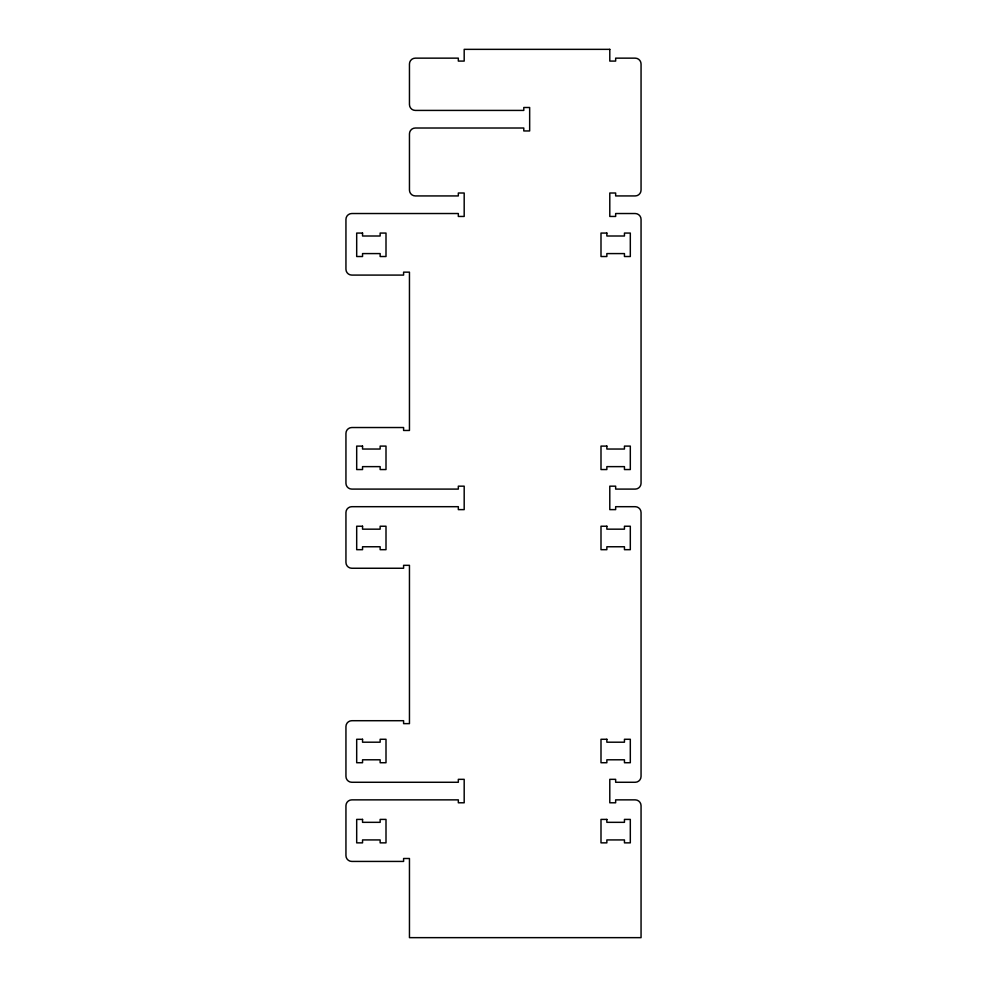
<?xml version="1.0" encoding="UTF-8"?>
<svg xmlns="http://www.w3.org/2000/svg" width="987" height="987" viewBox="0 0 987 987"><rect width="100%" height="100%" fill="white"/><g stroke="black" fill="none" stroke-linecap="round" stroke-linejoin="round"><path stroke-width="1.48" d="M609.793 49.35L464.186 49.35L464.186 61.083L458.326 61.083L458.326 58.147L415.317 58.147A5.86 5.86 0 0 0 409.457 64.007L409.457 104.56A5.86 5.86 0 0 0 415.317 110.421L523.789 110.421L523.789 107.497L529.661 107.497L529.661 130.95L523.789 130.95L523.789 128.014L415.317 128.014A5.86 5.86 0 0 0 409.457 133.874L409.457 190.072A5.86 5.86 0 0 0 415.317 195.932L458.326 195.932L458.326 193.008L464.186 193.008L464.186 216.449L458.326 216.449L458.326 213.525L351.804 213.525A5.86 5.86 0 0 0 345.943 219.385L345.943 269.229A5.86 5.86 0 0 0 351.804 275.089L403.597 275.089L403.597 272.153L409.457 272.153L409.457 430.468L403.597 430.468L403.597 427.531L351.804 427.531A5.86 5.86 0 0 0 345.943 433.404L345.943 483.235A5.86 5.86 0 0 0 351.804 489.096L458.326 489.096L458.326 486.172L464.186 486.172L464.186 509.625L458.326 509.625L458.326 506.689L351.804 506.689A5.86 5.86 0 0 0 345.943 512.549L345.943 562.393A5.86 5.86 0 0 0 351.804 568.253L403.597 568.253L403.597 565.329L409.457 565.329L409.457 723.631L403.597 723.631L403.597 720.707L351.804 720.707A5.86 5.86 0 0 0 345.943 726.568L345.943 776.411A5.86 5.86 0 0 0 351.804 782.272L458.326 782.272L458.326 779.335L464.186 779.335L464.186 802.789L458.326 802.789L458.326 799.865L351.804 799.865A5.86 5.86 0 0 0 345.943 805.725L345.943 855.569A5.86 5.86 0 0 0 351.804 861.429L403.597 861.429L403.597 858.493L409.457 858.493L409.457 937.65L641.057 937.65L641.057 805.725A5.86 5.86 0 0 0 635.196 799.865L615.654 799.865L615.654 802.789L609.793 802.789L609.793 779.335L615.654 779.335L615.654 782.272L635.196 782.272A5.86 5.86 0 0 0 641.057 776.411L641.057 512.549A5.86 5.86 0 0 0 635.196 506.689L615.654 506.689L615.654 509.625L609.793 509.625L609.793 486.172L615.654 486.172L615.654 489.096L635.196 489.096A5.86 5.86 0 0 0 641.057 483.235L641.057 219.385A5.86 5.86 0 0 0 635.196 213.525L615.654 213.525L615.654 216.449L609.793 216.449L609.793 193.008L615.654 193.008L615.654 195.932L635.196 195.932A5.86 5.86 0 0 0 641.057 190.072L641.057 64.007A5.86 5.86 0 0 0 635.196 58.147L615.654 58.147L615.654 61.083L609.793 61.083L609.793 49.35M362.55 233.068L356.689 233.068L356.689 256.521L362.55 256.521L362.55 253.585L380.143 253.585L380.143 256.521L386.003 256.521L386.003 233.068L380.143 233.068L380.143 236.004L362.55 236.004L362.55 233.068M606.857 233.068L600.997 233.068L600.997 256.521L606.857 256.521L606.857 253.585L624.45 253.585L624.45 256.521L630.311 256.521L630.311 233.068L624.45 233.068L624.45 236.004L606.857 236.004L606.857 233.068M362.55 446.099L356.689 446.099L356.689 469.553L362.55 469.553L362.55 466.629L380.143 466.629L380.143 469.553L386.003 469.553L386.003 446.099L380.143 446.099L380.143 449.036L362.55 449.036L362.55 446.099M606.857 446.099L600.997 446.099L600.997 469.553L606.857 469.553L606.857 466.629L624.45 466.629L624.45 469.553L630.311 469.553L630.311 446.099L624.45 446.099L624.45 449.036L606.857 449.036L606.857 446.099M362.55 526.231L356.689 526.231L356.689 549.685L362.55 549.685L362.55 546.761L380.143 546.761L380.143 549.685L386.003 549.685L386.003 526.231L380.143 526.231L380.143 529.168L362.55 529.168L362.55 526.231M606.857 526.231L600.997 526.231L600.997 549.685L606.857 549.685L606.857 546.761L624.45 546.761L624.45 549.685L630.311 549.685L630.311 526.231L624.45 526.231L624.45 529.168L606.857 529.168L606.857 526.231M362.55 739.275L356.689 739.275L356.689 762.729L362.55 762.729L362.55 759.793L380.143 759.793L380.143 762.729L386.003 762.729L386.003 739.275L380.143 739.275L380.143 742.199L362.55 742.199L362.55 739.275M606.857 739.275L600.997 739.275L600.997 762.729L606.857 762.729L606.857 759.793L624.45 759.793L624.45 762.729L630.311 762.729L630.311 739.275L624.45 739.275L624.45 742.199L606.857 742.199L606.857 739.275M362.55 819.407L356.689 819.407L356.689 842.861L362.55 842.861L362.55 839.925L380.143 839.925L380.143 842.861L386.003 842.861L386.003 819.407L380.143 819.407L380.143 822.331L362.55 822.331L362.55 819.407M606.857 819.407L600.997 819.407L600.997 842.861L606.857 842.861L606.857 839.925L624.45 839.925L624.45 842.861L630.311 842.861L630.311 819.407L624.45 819.407L624.45 822.331L606.857 822.331L606.857 819.407"/></g></svg>
